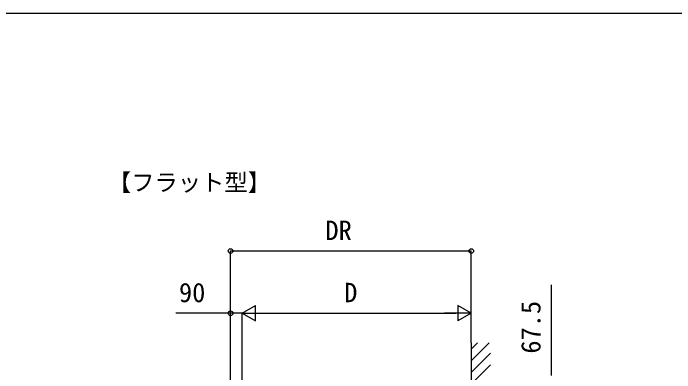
# Model space of a CAD drawing. Units: millimetres, scale not verified. Extents: x -10500 to 10500, y -15600 to 15524.
# Drawn here: x 277 to 5388, y 12224 to 15000 of the extents above; entities that cross this region are included whole.
import ezdxf
from ezdxf.enums import TextEntityAlignment as Align

# ---------------------------------------------------------------- set-up
doc = ezdxf.new("R2010")
doc.units = ezdxf.units.MM
doc.header["$LTSCALE"] = 80
for name, color, linetype in [('0-2_USER1', 3, 'Continuous'), ('0-4_YKK_A1', 4, 'Continuous'), ('0-5_YKK_D', 6, 'Continuous'), ('0-6_YKK_ZWAK', 7, 'Continuous')]:
    doc.layers.add(name, color=color, linetype=linetype)
doc.styles.add('ＭＳ ゴシック', font='')
doc.styles.get('ＭＳ ゴシック').set_extended_font_data('MS Gothic')

msp = doc.modelspace()

# ---------------------------------------------------------------- linework, layer by layer
at = {"layer": '0-4_YKK_A1'}
for p, q in [((3816, 12406.06), (3865.01, 12455.07)), ((3816, 12316.26), (3954.81, 12455.07)), ((3816, 12454.96), (3816, 9039.39)), ((3816, 12226.46), (3965, 12375.46)), ((3816, 12136.66), (3965, 12285.66))]:
    msp.add_line(p, q, dxfattribs=at)
at = {"layer": '0-5_YKK_D'}
for p, q in [((1956, 11855.2), (1956, 13165.04)), ((3816, 13164.04), (1956, 13164.04)), ((3816, 12455.96), (3816, 13165.04)), ((4436, 12204.04), (4436, 12902.11)), ((2046, 12684.04), (2149.92, 12744.04)), ((2149.92, 12624.04), (2149.92, 12744.04)), ((3816, 12684.04), (3712.08, 12744.04)), ((3712.08, 12744.04), (3712.08, 12624.04)), ((1956, 11855.2), (1956, 12685.04)), ((2046, 12098.28), (2046, 12685.04)), ((2046, 12098.28), (2046, 12685.04)), ((2046, 12684.04), (2149.92, 12624.04)), ((2046, 12684.04), (2253.85, 12684.04)), ((2166, 12684.04), (3696, 12684.04)), ((3816, 12684.04), (3608.15, 12684.04)), ((3816, 12684.04), (3712.08, 12624.04)), ((3816, 12455.96), (3816, 12685.04))]:
    msp.add_line(p, q, dxfattribs=at)
msp.add_lwpolyline([(2046, 12684.04), (1956, 12684.04), (1533.93, 12684.04)], dxfattribs=at)
for centre in [(1956, 13164.04), (3816, 13164.04), (1956, 12684.04)]:
    msp.add_circle(centre, 18, dxfattribs=at)
at = {"layer": '0-6_YKK_ZWAK'}
msp.add_line((-10500, 14999.5), (10500, 14999.5), dxfattribs=at)

# ---------------------------------------------------------------- texts
at = {"layer": '0-2_USER1', "style": 'ＭＳ ゴシック'}
msp.add_text('【フラット型】', height=132, dxfattribs=at).set_placement((1008.32, 13587.77), align=Align.BOTTOM_LEFT)
at = {"layer": '0-5_YKK_D', "style": 'ＭＳ ゴシック'}
for s, p in [('DR', (2688.95, 13204.04)), ('90', (1557.7, 12724.04)), ('D', (2834.22, 12724.04))]:
    msp.add_text(s, height=149.6, dxfattribs=at).set_placement(p, align=Align.BOTTOM_LEFT)
msp.add_text('67.5', height=149.6, rotation=90, dxfattribs=at).set_placement((4396, 12371.81), align=Align.BOTTOM_LEFT)

doc.saveas('drawing.dxf')
